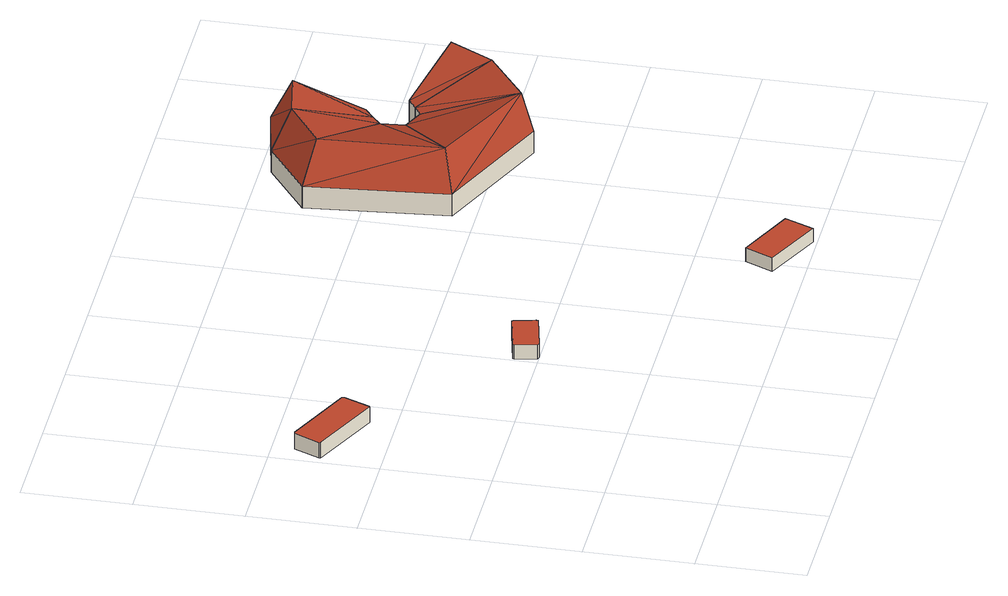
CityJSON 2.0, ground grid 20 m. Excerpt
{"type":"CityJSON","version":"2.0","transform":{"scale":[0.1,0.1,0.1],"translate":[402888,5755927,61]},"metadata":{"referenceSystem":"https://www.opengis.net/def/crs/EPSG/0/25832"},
"CityObjects":{
"building1":{"type":"Building","attributes":{"Gemeindeschluessel":"05515000","Geometrietyp2DReferenz":"3000","function":"31001_3200","roofType":"1000","measuredHeight":3.08},"geometry":[{"type":"Solid","lod":"2","boundaries":[[[[0,1,2,3]],[[4,5,1,0]],[[6,7,5,4]],[[8,9,7,6]],[[10,11,9,8]],[[12,13,11,10]],[[14,15,13,12]],[[3,2,15,14]],[[12,10,8,6,4,0,3,14]],[[1,5,7,9,11,13,15,2]]]],"semantics":{"surfaces":[{"type":"WallSurface"},{"type":"RoofSurface"},{"type":"GroundSurface"}],"values":[[0,0,0,0,0,0,0,0,1,2]]}}]},
"building2":{"type":"Building","attributes":{"Gemeindeschluessel":"05515000","Geometrietyp2DReferenz":"3000","function":"31001_3200","roofType":"1000","measuredHeight":2.75},"geometry":[{"type":"Solid","lod":"2","boundaries":[[[[16,17,18,19]],[[20,21,17,16]],[[22,23,21,20]],[[24,25,23,22]],[[26,27,25,24]],[[28,29,27,26]],[[30,31,29,28]],[[19,18,31,30]],[[28,26,24,22,20,16,19,30]],[[17,21,23,25,27,29,31,18]]]],"semantics":{"surfaces":[{"type":"WallSurface"},{"type":"RoofSurface"},{"type":"GroundSurface"}],"values":[[0,0,0,0,0,0,0,0,1,2]]}}]},
"building3":{"type":"Building","attributes":{"Gemeindeschluessel":"05515000","Geometrietyp2DReferenz":"3000","function":"31001_3200","roofType":"1000","measuredHeight":2.75},"geometry":[{"type":"Solid","lod":"2","boundaries":[[[[32,33,34,35]],[[36,37,33,32]],[[38,39,37,36]],[[35,34,39,38]],[[36,32,35,38]],[[33,37,39,34]]]],"semantics":{"surfaces":[{"type":"WallSurface"},{"type":"RoofSurface"},{"type":"GroundSurface"}],"values":[[0,0,0,0,1,2]]}}]},
"building4":{"type":"Building","attributes":{"Gemeindeschluessel":"05515000","Geometrietyp2DReferenz":"3000","function":"31001_3200"},"children":["building4-1","building4-2","building4-3","building4-4","building4-5","building4-6"]},
"building4-1":{"type":"BuildingPart","attributes":{"roofType":"3100","measuredHeight":12.11},"parents":["building4"],"geometry":[{"type":"Solid","lod":"2","boundaries":[[[[40,41,42,43]],[[44,45,46,47]],[[48,40,43]],[[43,49,48]],[[48,49,44]],[[44,47,48]],[[41,46,45,42]],[[47,46,41,40]],[[43,42,45,44]],[[40,48,47]],[[44,49,43]]]],"semantics":{"surfaces":[{"type":"WallSurface"},{"type":"RoofSurface"},{"type":"GroundSurface"},{"type":"ClosureSurface"}],"values":[[0,0,1,1,1,1,2,3,3,3,3]]}}]},
"building4-2":{"type":"BuildingPart","attributes":{"roofType":"3100","measuredHeight":12.11},"parents":["building4"],"geometry":[{"type":"Solid","lod":"2","boundaries":[[[[50,51,41,40]],[[47,46,52,53]],[[54,50,40]],[[40,48,54]],[[54,48,47]],[[47,53,54]],[[51,52,46,41]],[[53,52,51,50]],[[40,41,46,47]],[[50,54,53]],[[47,48,40]]]],"semantics":{"surfaces":[{"type":"WallSurface"},{"type":"RoofSurface"},{"type":"GroundSurface"},{"type":"ClosureSurface"}],"values":[[0,0,1,1,1,1,2,3,3,3,3]]}}]},
"building4-3":{"type":"BuildingPart","attributes":{"roofType":"3100","measuredHeight":12.11},"parents":["building4"],"geometry":[{"type":"Solid","lod":"2","boundaries":[[[[55,56,45,44]],[[43,42,57,58]],[[49,59,55]],[[55,44,49]],[[43,58,59]],[[59,49,43]],[[56,57,42,45]],[[58,57,56,55]],[[44,45,42,43]],[[55,59,58]],[[43,49,44]]]],"semantics":{"surfaces":[{"type":"WallSurface"},{"type":"RoofSurface"},{"type":"GroundSurface"},{"type":"ClosureSurface"}],"values":[[0,0,1,1,1,1,2,3,3,3,3]]}}]},
"building4-4":{"type":"BuildingPart","attributes":{"roofType":"3100","measuredHeight":12.11},"parents":["building4"],"geometry":[{"type":"Solid","lod":"2","boundaries":[[[[60,61,62,63]],[[64,65,66,67]],[[63,62,65,64]],[[64,68,63]],[[63,68,69]],[[69,60,63]],[[69,68,64]],[[64,67,69]],[[61,66,65,62]],[[67,66,61,60]],[[60,69,67]]]],"semantics":{"surfaces":[{"type":"WallSurface"},{"type":"RoofSurface"},{"type":"GroundSurface"},{"type":"ClosureSurface"}],"values":[[0,0,0,0,1,1,1,1,2,3,3]]}}]},
"building4-5":{"type":"BuildingPart","attributes":{"roofType":"3100","measuredHeight":12.11},"parents":["building4"],"geometry":[{"type":"Solid","lod":"2","boundaries":[[[[70,71,56,55]],[[72,73,71,70]],[[58,57,73,72]],[[70,74,72]],[[59,74,70]],[[70,55,59]],[[58,72,74]],[[74,59,58]],[[71,73,57,56]],[[55,56,57,58]],[[58,59,55]]]],"semantics":{"surfaces":[{"type":"WallSurface"},{"type":"RoofSurface"},{"type":"GroundSurface"},{"type":"ClosureSurface"}],"values":[[0,0,0,0,1,1,1,1,2,3,3]]}}]},
"building4-6":{"type":"BuildingPart","attributes":{"roofType":"3100","measuredHeight":12.11},"parents":["building4"],"geometry":[{"type":"Solid","lod":"2","boundaries":[[[[67,66,51,50]],[[53,52,61,60]],[[54,69,67]],[[67,50,54]],[[69,54,53]],[[53,60,69]],[[66,61,52,51]],[[60,61,66,67]],[[50,51,52,53]],[[67,69,60]],[[53,54,50]]]],"semantics":{"surfaces":[{"type":"WallSurface"},{"type":"RoofSurface"},{"type":"GroundSurface"},{"type":"ClosureSurface"}],"values":[[0,0,1,1,1,1,2,3,3,3,3]]}}]}
},
"vertices":[
[4,706,42],[4,706,11],[136,646,11],[136,646,42],[2,709,42],[2,709,11],[24,757,42],[24,757,11],[29,758,42],[29,758,11],[158,700,42],[158,700,11],[159,695,42],[159,695,11],[139,648,42],[139,648,11],
[405,401,36],[405,401,8],[410,399,8],[410,399,36],[397,441,36],[397,441,8],[398,444,36],[398,444,8],[474,461,36],[474,461,8],[477,459,36],[477,459,8],[486,420,36],[486,420,8],[485,416,36],[485,416,8],
[769,57,36],[769,57,8],[879,6,8],[879,6,36],[793,109,36],[793,109,8],[902,60,36],[902,60,8],
[1023,760,69],[1023,760,2],[1019,805,2],[1019,805,69],[825,904,46],[825,904,2],[850,642,2],[850,642,46],[876,660,123],[862,886,123],
[1064,742,69],[1064,742,2],[1083,544,2],[1083,544,46],[1081,566,123],
[931,980,46],[931,980,2],[1038,821,2],[1038,821,69],[953,948,123],
[1196,617,46],[1196,617,2],[1248,708,2],[1248,708,46],[1105,770,69],[1105,770,2],[1084,755,2],[1084,755,69],[1223,719,123],[1179,638,123],
[1040,1003,46],[1040,1003,2],[1060,838,69],[1060,838,2],[1044,965,123]
]}
